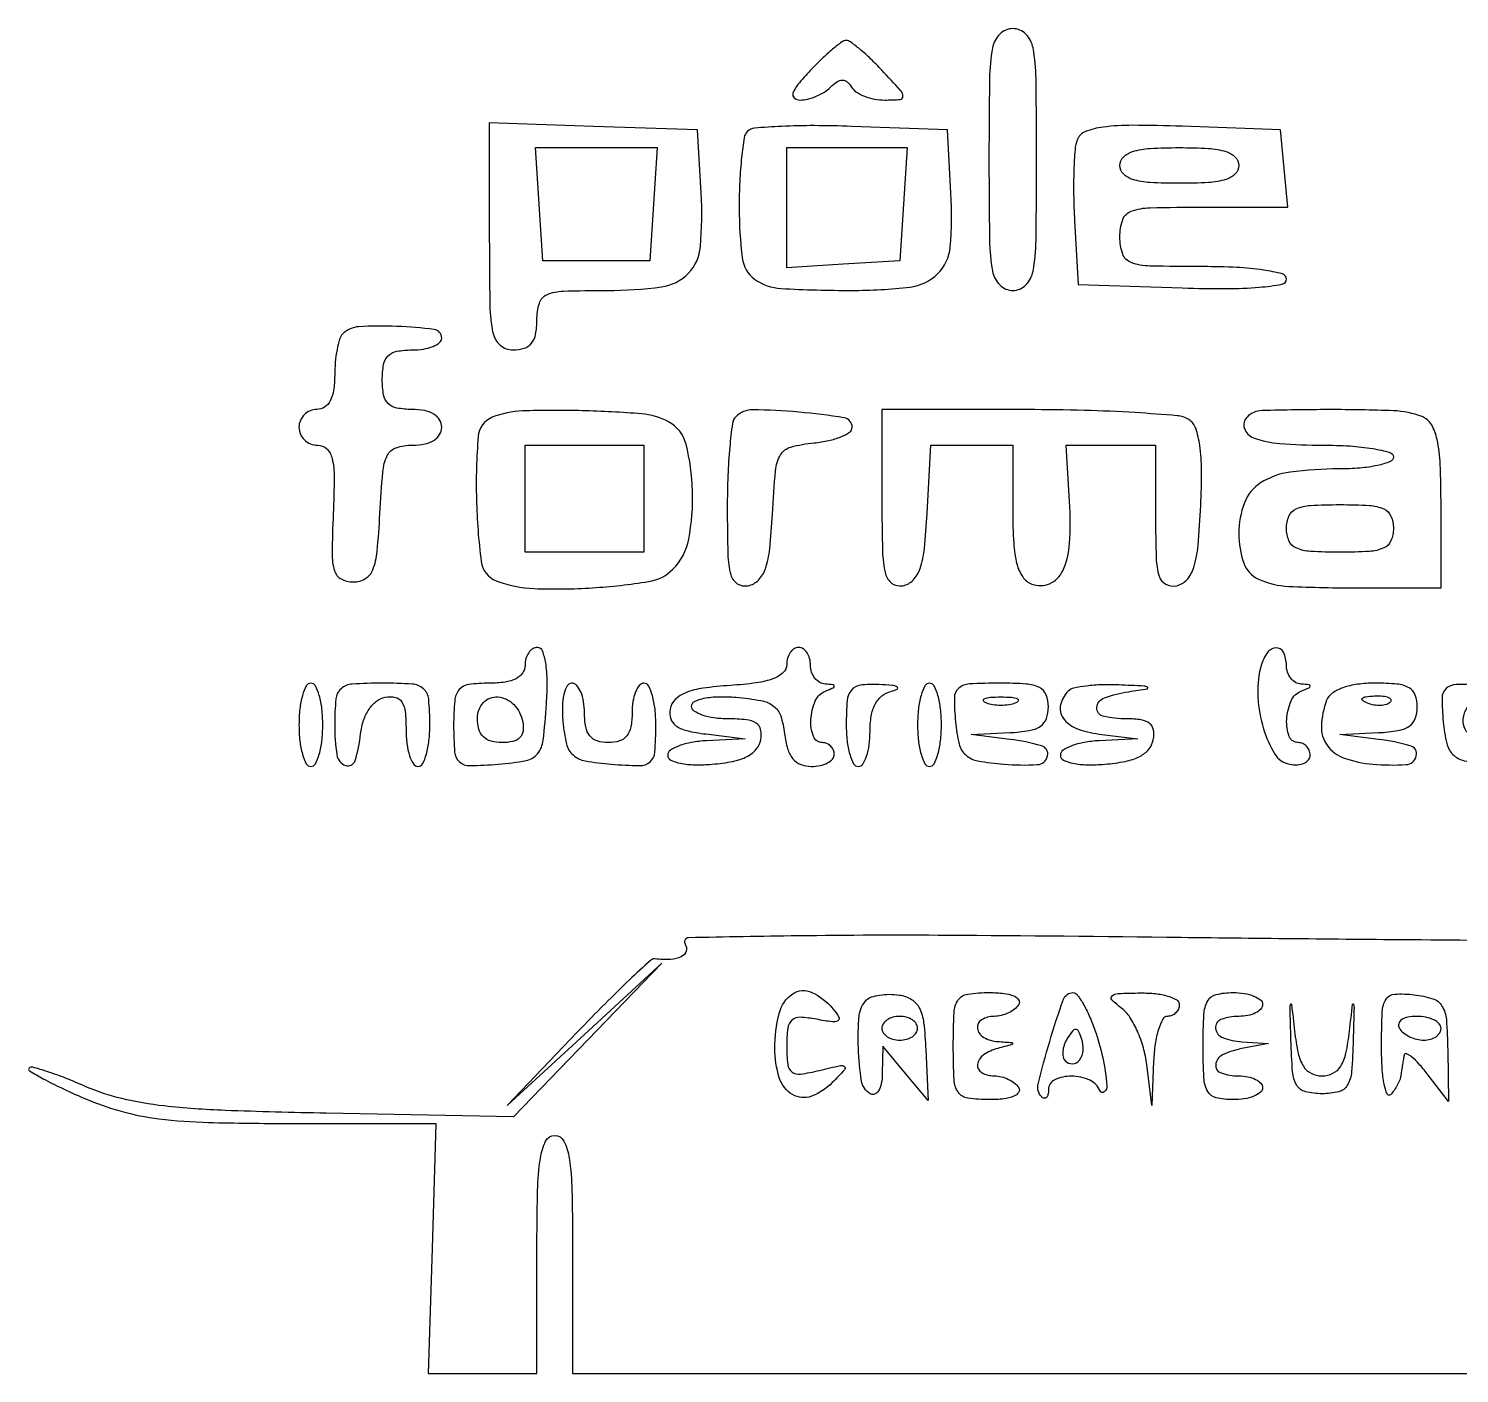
# Model space of a CAD drawing. Extents: x 11 to 262, y 0 to 113.
# Drawn here: x 11.3 to 131.5, y 0 to 113 of the extents above; entities that cross this region are included whole.
import ezdxf

# ---------------------------------------------------------------- set-up
doc = ezdxf.new("R2010")
doc.units = 0

msp = doc.modelspace()

# ---------------------------------------------------------------- linework, layer by layer
for points in [[(77, 109.5, 0.015075), (75.93749, 108.298395, 0.089604), (75.526342, 107.572184, 0.312967), (75.635745, 107.177175, 0.175259), (76.125686, 107, 0.061343), (76.769669, 107.079306, 0.039098), (77.486265, 107.319345, 0.038889), (78.162928, 107.670866, 0.057197), (78.687132, 108.087132, -0.047458), (79.231562, 108.536977, -0.150038), (79.678773, 108.674265, -0.181024), (80.072821, 108.526767, -0.075363), (80.446149, 108.087132, 0.111613), (80.855271, 107.670148, 0.05022), (81.542036, 107.319345, 0.046269), (82.374344, 107.08053, 0.046772), (83.233331, 107, 0.019874), (84.54402, 107.052119, 0.418196), (84.771811, 107.323043, 0.162004), (84.557213, 107.811067, 0.004673), (83, 109.5, 0.01285), (82.05292, 110.457575, 0.01762), (81.149941, 111.265625, 0.014444), (80.370617, 111.877805, 0.160602), (80, 112, 0.160602), (79.629383, 111.877805, 0.014444), (78.850059, 111.265625, 0.01762), (77.94708, 110.457575, 0.01285)], [(92, 102, 0.003368), (92.045807, 95.199618, 0.041619), (92.295455, 92.625, 0.151374), (92.904045, 91.456922, 0.200111), (94, 91, 0.200111), (95.095955, 91.456922, 0.151374), (95.704545, 92.625, 0.041619), (95.954193, 95.199618, 0.003368), (96, 102, 0.003368), (95.954193, 108.800382, 0.041619), (95.704545, 111.375, 0.151374), (95.095955, 112.543078, 0.200111), (94, 113, 0.200111), (92.904045, 112.543078, 0.151374), (92.295455, 111.375, 0.041619), (92.045807, 108.800382, 0.003368)], [(50, 95.538933, 0.004123), (50.048039, 89.712639, 0.047582), (50.302417, 87.442367, 0.163976), (50.912216, 86.405727, 0.180422), (52, 86, 0.07578), (52.935258, 86.142566, 0.149477), (53.55, 86.5625, 0.124434), (53.893532, 87.317234, 0.044917), (54, 88.5, -0.071623), (54.206547, 89.934518, -0.22431), (54.837756, 90.643663, -0.093186), (56.204318, 90.94399, -0.007624), (59.877555, 91, 0.032816), (64.473362, 91.301954, 0.168872), (66.719787, 92.431222, 0.173544), (67.747047, 94.690508, 0.035074), (67.805075, 99.168824), (67.5, 104.5), (58.75, 104.788933), (50, 105.077866)], [(71.703816, 104.370483, 0.158083), (71.426706, 103.827415, 0.01231), (71.206746, 102.191299, 0.01584), (71.051266, 100.185088, 0.011418), (71, 97.940322, 0.030982), (71.261257, 93.728146, 0.206335), (72.302024, 91.955296, 0.145853), (74.529156, 91.159141, 0.013415), (80.459343, 91, 0.029247), (85.359647, 91.286882, 0.165931), (87.684377, 92.397894, 0.179733), (88.742589, 94.6431, 0.035499), (88.805075, 99.168824), (88.5, 104.5), (80.453816, 104.787149, 0.008434), (77.319749, 104.846095, 0.012381), (74.564452, 104.783202, 0.007766), (72.286747, 104.639255, 0.17855)], [(99.427436, 103.671498, 0.071804), (99.233926, 102.818352, 0.011301), (99.135457, 101.095148, 0.012353), (99.11541, 99.044271, 0.010507), (99.193204, 96.880801), (99.5, 91.5), (108.25, 91.211067, 0.00848), (111.98604, 91.151104, 0.021152), (114.714001, 91.269049, 0.02115), (116.623525, 91.51442, 0.365228), (117, 91.961067, 0.343827), (116.661805, 92.394737, 0.024704), (115.065579, 92.712895, 0.024728), (112.843917, 92.931089, 0.012114), (110, 93, -0.005599), (105.514401, 93.050231, -0.080329), (103.95, 93.339286, -0.227859), (103.241714, 94.055682, -0.0831), (103, 95.5, -0.083762), (103.243729, 96.944683, -0.227915), (103.956336, 97.661515, -0.0797), (105.531864, 97.950031, -0.005513), (110.063358, 98), (117.126717, 98), (116.813358, 101.25), (116.5, 104.5), (108.234232, 104.790697, 0.007562), (104.060794, 104.874303, 0.03284), (101.591416, 104.724103, 0.060094), (100.106411, 104.35053, 0.212593)], [(113, 101.5, -0.200296), (112.704941, 100.79299, -0.122766), (111.916667, 100.325, -0.058865), (110.460489, 100.069243, -0.014068), (108, 100, -0.014068), (105.539511, 100.069243, -0.058865), (104.083333, 100.325, -0.122766), (103.295059, 100.79299, -0.200296), (103, 101.5, -0.200296), (103.295059, 102.20701, -0.122766), (104.083333, 102.675, -0.058865), (105.539511, 102.930757, -0.014068), (108, 103, -0.014068), (110.460489, 102.930757, -0.058865), (111.916667, 102.675, -0.122766), (112.704941, 102.20701, -0.200296)], [(37.666667, 87.333333, 0.12431), (37.408273, 86.900353, 0.025624), (37.195833, 86.030208, 0.025482), (37.048954, 84.96693, 0.021582), (37, 83.833333, -0.037322), (36.908154, 82.604587, -0.084621), (36.617647, 81.722222, -0.124534), (36.140475, 81.194028, -0.148148), (35.5, 81, 0.099038), (34.927543, 80.885486, 0.097945), (34.440625, 80.559375, 0.097945), (34.114514, 80.072457, 0.099038), (34, 79.5, 0.103967), (34.120312, 78.927645, 0.098974), (34.461922, 78.440625, 0.09671), (34.97226, 78.114245, 0.094319), (35.572501, 78, -0.196866), (36.335313, 77.687547, -0.143449), (36.786248, 76.878196, -0.05758), (36.959165, 75.288287, -0.009898), (36.87865, 72.25, 0.00843), (36.780436, 68.91364, 0.074243), (36.979482, 67.455256, 0.198899), (37.536816, 66.761142, 0.126059), (38.556149, 66.5, 0.135381), (39.573547, 66.780616, 0.166642), (40.206067, 67.528082, 0.069908), (40.568055, 69.057165, 0.010189), (40.799904, 72.25, -0.008804), (41.043611, 75.739968, -0.089936), (41.424136, 77.132687, -0.205726), (42.165509, 77.781479, -0.078437), (43.549904, 78, 0.048995), (44.565701, 78.099778, 0.088614), (45.341651, 78.403055, 0.117293), (45.824615, 78.883589, 0.139495), (46, 79.5, 0.140575), (45.822179, 80.11998, 0.118484), (45.333333, 80.6, 0.088208), (44.543379, 80.90137, 0.04716), (43.5, 81, -0.045527), (42.231486, 81.115743, -0.152009), (41.5, 81.5, -0.152009), (41.115743, 82.231486, -0.045527), (41, 83.5, -0.045527), (41.115743, 84.768514, -0.152009), (41.5, 85.5, -0.152009), (42.231486, 85.884257, -0.045527), (43.5, 86, 0.038131), (44.457356, 86.073116, 0.057076), (45.265625, 86.29375, 0.074992), (45.817169, 86.617064, 0.226478), (46, 87, 0.377276), (45.370796, 87.715187, 0.021944), (42.231565, 87.979059, 0.024868), (39.033881, 87.947891, 0.183501)], [(50.25, 80.337719, 0.284456), (49.059799, 78.715561, 0.025727), (48.916464, 73.463143, 0.025842), (49.314864, 68.219511, 0.27592), (50.581787, 66.606989, 0.081877), (53.780594, 65.948503, 0.02613), (58.655152, 66.010024, 0.022641), (63.386952, 66.533311, 0.158811), (65.428571, 67.571429, 0.15048), (66.759687, 70.087099, 0.05436), (67.083814, 74.163509, 0.054494), (66.539507, 78.078439, 0.211149), (65.065741, 79.964816, 0.103195), (62.801687, 80.629938, 0.013728), (57.796592, 80.893544, 0.014563), (52.785732, 80.873702, 0.087836)], [(70.712768, 80.379435, 0.164916), (70.430819, 79.808218, 0.009587), (70.209376, 77.847212, 0.013716), (70.051822, 75.457831, 0.009604), (70, 72.760009, 0.006662), (70.052457, 68.82293, 0.05845), (70.30129, 67.099778, 0.189095), (70.846823, 66.357752, 0.190019), (71.75, 66.186394, 0.155504), (72.620186, 66.657943, 0.109787), (73.202676, 67.614521, 0.056222), (73.570847, 69.292934, 0.012795), (73.79812, 72.199949, -0.008965), (74.055698, 75.854569, -0.110569), (74.476954, 77.1763, -0.19835), (75.349983, 77.84053, -0.040606), (77.29812, 78.19023, 0.029227), (78.524615, 78.381728, 0.043771), (79.559448, 78.702755, 0.052891), (80.285658, 79.093825, 0.247669), (80.5, 79.5, 0.368682), (79.818585, 80.298511, 0.017077), (76.005071, 80.772916, 0.019586), (72.154986, 80.967312, 0.201846)], [(83, 73.426676, 0.005848), (83.050953, 69.07044, 0.053492), (83.296775, 67.194157, 0.180226), (83.842536, 66.385672, 0.204912), (84.75, 66.186394, 0.156356), (85.621488, 66.660526, 0.10964), (86.203903, 67.623548, 0.055818), (86.571826, 69.316498, 0.012571), (86.799904, 72.259718), (87.099808, 78), (90.549904, 78), (94, 78), (94, 72.468615, 0.01423), (94.07745, 69.747728, 0.04952), (94.350122, 68.01259, 0.085243), (94.841975, 66.925552, 0.153541), (95.600925, 66.322898, 0.197335), (97.098379, 66.357729, 0.183923), (98.195521, 67.43595, 0.092255), (98.774971, 69.74054, 0.030352), (98.780772, 73.250622), (98.5, 78.001243), (102.25, 78.000622), (106, 78), (106, 71.926676, 0.008036), (106.054862, 68.513299, 0.066042), (106.308314, 66.982078, 0.199436), (106.852718, 66.32197, 0.170549), (107.75, 66.186719, 0.165401), (108.634394, 66.68849, 0.108183), (109.21343, 67.720369, 0.051784), (109.57376, 69.570432, 0.010437), (109.801843, 72.918985, 0.012529), (109.867246, 75.880729, 0.033654), (109.719352, 77.98224, 0.048248), (109.378404, 79.412831, 0.170412), (108.801843, 80.143629, 0.120888), (107.825236, 80.472307, 0.005513), (104.283979, 80.73131, 0.008928), (100.037804, 80.918801, 0.006255), (95.25, 80.984687), (83, 81)], [(113.693853, 80.36052, 0.286136), (113.470772, 79.399191, 0.225276), (114.232722, 78.61735, 0.070245), (116.443202, 78.134944, 0.018654), (120.059017, 78, -0.015621), (122.349343, 77.928428, -0.026076), (124.264754, 77.707919, -0.024323), (125.698135, 77.39431, -0.338832), (126, 77, -0.312228), (125.731064, 76.611312, -0.036174), (124.658813, 76.29375, -0.033279), (123.184234, 76.072271, -0.02064), (121.434259, 76, 0.032228), (117.321555, 75.73464, 0.111202), (114.828116, 74.823445, 0.160195), (113.474628, 73.153981, 0.091141), (113, 70.571805, 0.083695), (113.419042, 68.085957, 0.205589), (114.642472, 66.744814, 0.095506), (117.198525, 66.132014, 0.011218), (123.081787, 66), (130, 66), (130, 72.893011, 0.009982), (129.930114, 76.393239, 0.042008), (129.670616, 78.477051, 0.0788), (129.190672, 79.732547, 0.172167), (128.418213, 80.393011, 0.082342), (126.004016, 80.88766, 0.009997), (120.572559, 80.984283, 0.00621), (114.952857, 80.902077, 0.191892)], [(126, 71, -0.102588), (125.785276, 69.964475, -0.188085), (125.1875, 69.361111, -0.090841), (123.979415, 69.069261, -0.013964), (121.5, 69, -0.013964), (119.020585, 69.069261, -0.090841), (117.8125, 69.361111, -0.188085), (117.214724, 69.964475, -0.102588), (117, 71, -0.102588), (117.214724, 72.035525, -0.188085), (117.8125, 72.638889, -0.090841), (119.020585, 72.930739, -0.013964), (121.5, 73, -0.013964), (123.979415, 72.930739, -0.090841), (125.1875, 72.638889, -0.188085), (125.785276, 72.035525, -0.102588)], [(53, 59.5, -0.152103), (52.797909, 58.851045, -0.12651), (52.25, 58.375, -0.082504), (51.322075, 58.088963, -0.033607), (50, 58, 0.03229), (48.255156, 57.8872, 0.187526), (47.460653, 57.453303, 0.155767), (47.086501, 56.546017, 0.020525), (47, 54.439635, 0.018958), (47.085176, 52.194021, 0.197739), (47.491523, 51.386617, 0.18497), (48.363296, 51.070087, 0.016266), (50.75, 51.189635, 0.024505), (53.101137, 51.500787, 0.1806), (54.056894, 52.071004, 0.14075), (54.529234, 53.201214, 0.01303), (54.804791, 56.25, 0.017828), (54.859999, 58.191686, 0.037361), (54.736463, 59.696424, 0.049838), (54.470738, 60.71083, 0.313452), (54.054791, 61, 0.140876), (53.652559, 60.884375, 0.099857), (53.309845, 60.559375, 0.084945), (53.079011, 60.073328, 0.068582)], [(75, 59.554791, -0.210211), (74.705377, 58.884977, -0.09741), (73.877151, 58.379676, -0.054807), (72.443828, 58.02268, -0.017601), (70.258994, 57.804791, 0.018087), (67.972226, 57.574493, 0.059474), (66.506879, 57.191965, 0.101395), (65.626532, 56.619888, 0.152384), (65.198738, 55.817853, 0.126153), (65.249933, 55.011732, 0.163049), (65.688528, 54.419762, 0.095667), (66.614601, 54.007167, 0.026456), (68.189743, 53.72789), (71.5, 53.320074), (68.25, 53.160037, 0.030817), (67.005058, 53.02151, 0.04673), (65.954688, 52.735529, 0.058327), (65.223076, 52.358598, 0.249634), (65, 51.939635, 0.287686), (65.251688, 51.538403, 0.063206), (66.058994, 51.267222, 0.045706), (67.255362, 51.139355, 0.024476), (68.741683, 51.189635, 0.027614), (70.469112, 51.429497, 0.068885), (71.672037, 51.842523, 0.101082), (72.432549, 52.44476, 0.128769), (72.815008, 53.25, 0.098744), (72.806905, 54.097355, 0.201743), (72.435737, 54.634623, 0.117408), (71.606139, 54.922826, 0.025158), (70.073324, 55, -0.032762), (68.896056, 55.077221, -0.050351), (67.902789, 55.311482, -0.065065), (67.216826, 55.653207, -0.249669), (67, 56.060365, -0.287917), (67.252038, 56.461775, -0.063099), (68.060955, 56.732922, -0.045629), (69.259853, 56.860727, -0.024401), (70.75, 56.810365, -0.023371), (72.832767, 56.539534, -0.11782), (73.901075, 56.07445, -0.154447), (74.49207, 55.245157, -0.049574), (74.816422, 53.75, 0.042097), (75.070686, 52.487266, 0.101063), (75.513006, 51.64647, 0.129053), (76.17099, 51.168355, 0.093191), (77.066422, 51, 0.049744), (77.80634, 51.073796, 0.069733), (78.432012, 51.29375, 0.089892), (78.853043, 51.618224, 0.18582), (79, 52, 0.099038), (78.923658, 52.381638, 0.097945), (78.70625, 52.70625, 0.097945), (78.381638, 52.923658, 0.099038), (78, 53, -0.313354), (77.240009, 53.528152, -0.1038), (77.026947, 54.944716, -0.087698), (77.39622, 56.504137, -0.197458), (78.25, 57.337719, 0.009076), (78.909806, 57.617987, 0.295955), (79, 57.757018, 0.382689), (78.903389, 57.864758, 0.011437), (78.25, 57.921053, -0.116386), (77.773019, 58.065889, -0.093931), (77.367188, 58.417434, -0.086824), (77.094381, 58.921074, -0.080979), (77, 59.5, 0.064853), (76.925306, 60.073457, 0.082425), (76.70625, 60.559375, 0.098894), (76.381354, 60.884432, 0.148195), (76, 61, 0.143065), (75.618659, 60.888607, 0.099602), (75.29375, 60.57547, 0.084192), (75.074842, 60.107215, 0.067432)], [(114.816962, 59.25, 0.073847), (114.605058, 56.795503, 0.05824), (115.076916, 54.167484, 0.063542), (116.028535, 52.041788, 0.211238), (117.257705, 51.188887, 0.058512), (117.924309, 51.139895, 0.089497), (118.488201, 51.267204, 0.119723), (118.86201, 51.544869, 0.175162), (119, 51.926676, 0.092041), (118.92393, 52.336415, 0.096023), (118.70625, 52.684711, 0.099407), (118.381539, 52.917795, 0.106506), (118, 53, -0.313354), (117.240009, 53.528152, -0.1038), (117.026947, 54.944716, -0.087698), (117.39622, 56.504137, -0.197458), (118.25, 57.337719, 0.009076), (118.909806, 57.617987, 0.295955), (119, 57.757018, 0.382689), (118.903389, 57.864758, 0.011437), (118.25, 57.921053, -0.116386), (117.773019, 58.065889, -0.093931), (117.367188, 58.417434, -0.086824), (117.094381, 58.921074, -0.080979), (117, 59.5, 0.112611), (116.749665, 60.597409, 0.319298), (116.099158, 60.956262, 0.227639), (115.330182, 60.472359, 0.082166)], [(34, 54.5, 0.027026), (34.072542, 53.158889, 0.042582), (34.29375, 52.028125, 0.052312), (34.614308, 51.232098, 0.277684), (35, 51, 0.277684), (35.385692, 51.232098, 0.052312), (35.70625, 52.028125, 0.042582), (35.927458, 53.158889, 0.027026), (36, 54.5, 0.027026), (35.927458, 55.841111, 0.042582), (35.70625, 56.971875, 0.052312), (35.385692, 57.767902, 0.277684), (35, 58, 0.277684), (34.614308, 57.767902, 0.052312), (34.29375, 56.971875, 0.042582), (34.072542, 55.841111, 0.027026)], [(37, 54.5, 0.036899), (37.1871, 51.968137, 0.279161), (37.919968, 51.083762, 0.425443), (38.713573, 51.48703, 0.045343), (39.183578, 53.741449, -0.050305), (39.433018, 54.88131, -0.069105), (39.892551, 55.823094, -0.081487), (40.516482, 56.486746, -0.117082), (41.25, 56.814774, -0.098731), (42.097382, 56.806801, -0.201779), (42.634642, 56.435725, -0.117421), (42.922834, 55.60619, -0.025155), (43, 54.073324, 0.030856), (43.072727, 52.895935, 0.047835), (43.29375, 51.902789, 0.061061), (43.615532, 51.213111, 0.258614), (44, 51, 0.277684), (44.385692, 51.232098, 0.052312), (44.70625, 52.028125, 0.042582), (44.927458, 53.158889, 0.027026), (45, 54.5, 0.022778), (44.900863, 56.675038, 0.192545), (44.464286, 57.53125, 0.165362), (43.521028, 57.920164, 0.01583), (41, 58, 0.01583), (38.478972, 57.920164, 0.165362), (37.535714, 57.53125, 0.192545), (37.099137, 56.675038, 0.022778)], [(56.186642, 54.75, 0.032999), (56.492335, 52.880663, 0.157075), (57.041759, 51.96341, 0.137093), (58.067229, 51.471804, 0.022995), (60.25, 51.189635, 0.016266), (62.636704, 51.070087, 0.18497), (63.508477, 51.386617, 0.197739), (63.914824, 52.194021, 0.018958), (64, 54.439635, 0.02656), (63.92748, 55.803908, 0.041925), (63.70625, 56.954143, 0.05119), (63.385867, 57.765436, 0.280098), (63, 58, 0.226478), (62.617064, 57.817169, 0.074992), (62.29375, 57.265625, 0.057076), (62.073116, 56.457356, 0.038131), (62, 55.5, -0.044917), (61.893532, 54.317234, -0.124434), (61.55, 53.5625, -0.149477), (60.935258, 53.142566, -0.07578), (60, 53, -0.07578), (59.064742, 53.142566, -0.149477), (58.45, 53.5625, -0.124434), (58.106468, 54.317234, -0.044917), (58, 55.5, 0.040624), (57.922101, 56.457213, 0.060011), (57.687638, 57.265625, 0.078918), (57.343465, 57.814992, 0.216704), (56.936642, 58, 0.272062), (56.545163, 57.76996, 0.070483), (56.271648, 57.059583, 0.051008), (56.14038, 56.01383, 0.029775)], [(80, 54.5, 0.027026), (80.072542, 53.158889, 0.042582), (80.29375, 52.028125, 0.052312), (80.614308, 51.232098, 0.277684), (81, 51, 0.251165), (81.384058, 51.205914, 0.064401), (81.70625, 51.859711, 0.049928), (81.927192, 52.805563, 0.032437), (82, 53.926676, -0.040922), (82.107396, 55.236676, -0.078578), (82.438552, 56.234529, -0.100426), (82.990525, 56.920682, -0.109828), (83.75, 57.310674, 0.049066), (84.282394, 57.507227, 0.602595), (84.28821, 57.676084, 0.109045), (83.849555, 57.813383, 0.010989), (82.75, 57.883999, 0.038135), (81.183807, 57.83061, 0.197012), (80.438143, 57.423882, 0.151528), (80.08243, 56.537509, 0.02022)], [(86, 54.5, 0.027026), (86.072542, 53.158889, 0.042582), (86.29375, 52.028125, 0.052312), (86.614308, 51.232098, 0.277684), (87, 51, 0.277684), (87.385692, 51.232098, 0.052312), (87.70625, 52.028125, 0.042582), (87.927458, 53.158889, 0.027026), (88, 54.5, 0.027026), (87.927458, 55.841111, 0.042582), (87.70625, 56.971875, 0.052312), (87.385692, 57.767902, 0.277684), (87, 58, 0.277684), (86.614308, 57.767902, 0.052312), (86.29375, 56.971875, 0.042582), (86.072542, 55.841111, 0.027026)], [(89.186642, 54.75, 0.032999), (89.492335, 52.880663, 0.157075), (90.041759, 51.96341, 0.137093), (91.067229, 51.471804, 0.022995), (93.25, 51.189635, 0.034944), (96.055739, 51.153956, 0.330974), (96.923323, 51.879382, 0.403297), (96.41634, 52.741615, 0.037292), (93.75, 53.276604), (90.5, 53.679926), (93.75, 53.839963, 0.028006), (95.378248, 54.011891, 0.10675), (96.323745, 54.382856, 0.159285), (96.825171, 55.017994, 0.088322), (97, 56, 0.095907), (96.801837, 57.023595, 0.184798), (96.24208, 57.626949, 0.09778), (95.12902, 57.925969, 0.016879), (92.936642, 58, 0.013333), (90.34911, 57.93099, 0.16671), (89.45327, 57.569322, 0.217115), (89.090697, 56.776896, 0.024415)], [(98.666667, 57.333333, 0.138585), (98.017637, 56.172976, 0.217249), (98.233544, 55.069862, 0.146591), (99.362588, 54.196211, 0.061071), (101.25, 53.723396), (104.5, 53.320074), (101.25, 53.160037, 0.030817), (100.005058, 53.02151, 0.04673), (98.954688, 52.735529, 0.058327), (98.223076, 52.358598, 0.249634), (98, 51.939635, 0.287686), (98.251688, 51.538403, 0.063206), (99.058994, 51.267222, 0.045706), (100.255362, 51.139355, 0.024476), (101.741683, 51.189635, 0.027614), (103.469112, 51.429497, 0.068885), (104.672037, 51.842523, 0.101082), (105.432549, 52.44476, 0.128769), (105.815008, 53.25, 0.08851), (105.823837, 54.073041, 0.18769), (105.502917, 54.612206, 0.130947), (104.796208, 54.91302, 0.035518), (103.573324, 55, -0.055173), (101.607498, 55.217585, -0.372849), (101.070208, 55.94443, -0.295993), (101.699972, 56.768113, -0.048071), (103.75, 57.283746, 0.00377), (105.31037, 57.532171, 0.676527), (105.336489, 57.651329, 0.137958), (105.027437, 57.754703, 0.001704), (102.916667, 57.850168, 0.017879), (101.495774, 57.858744, 0.022828), (100.190104, 57.760153, 0.021632), (99.130257, 57.584469, 0.145481)], [(120.384042, 56.558413, 0.081373), (119.938275, 54.403891, 0.168243), (120.426636, 52.777648, 0.152941), (121.865682, 51.701355, 0.064057), (124.258317, 51.189635, 0.035033), (127.05932, 51.154002, 0.331973), (127.923487, 51.879472, 0.402174), (127.414248, 52.741905, 0.037315), (124.75, 53.276604), (121.5, 53.679926), (124.75, 53.839963, 0.028006), (126.378248, 54.011891, 0.10675), (127.323745, 54.382856, 0.159285), (127.825171, 55.017994, 0.088322), (128, 56, 0.088181), (127.821569, 57.003861, 0.177755), (127.308577, 57.608412, 0.107116), (126.313314, 57.918346, 0.022121), (124.468615, 58, 0.032402), (122.978967, 57.903364, 0.052479), (121.745453, 57.608782, 0.066648), (120.849538, 57.150997, 0.150855)], [(130.186642, 54.75, 0.032293), (130.480033, 52.939866, 0.14096), (131, 52, 0.14096), (131.939866, 51.480033, 0.032293), (133.75, 51.186642, 0.029775), (135.01383, 51.14038, 0.051008), (136.059583, 51.271648, 0.070483), (136.76996, 51.545163, 0.272062), (137, 51.936642, 0.216704), (136.814992, 52.343465, 0.078918), (136.265625, 52.687638, 0.060011), (135.457213, 52.922101, 0.040624), (134.5, 53, -0.140518), (132.566121, 53.554437, -0.27425), (131.854581, 54.931099, -0.22705), (132.694483, 56.451059, -0.117815), (134.75, 57.283746, 0.006672), (136.142497, 57.51374, 0.712067), (136.163327, 57.646009, 0.110561), (135.754304, 57.758864, 0.002429), (133.686642, 57.850168, 0.014496), (131.269531, 57.875021, 0.178404), (130.424798, 57.54563, 0.216431), (130.082321, 56.777938, 0.022366)], [(52.811841, 54.738516, -0.081073), (52.83397, 53.961175, -0.164476), (52.565907, 53.419258, -0.142094), (51.988401, 53.101437, -0.055256), (51.073324, 53, -0.067185), (50.143857, 53.125458, -0.12999), (49.5, 53.5, -0.12999), (49.125458, 54.143857, -0.067185), (49, 55.073324, -0.188778), (49.511028, 56.378606, -0.232055), (50.717666, 56.844438, -0.183129), (52.06416, 56.194252, -0.143076)], [(94.25, 56.337719, -0.057986), (93.679992, 56.181385, -0.037979), (93, 56.12966, -0.037979), (92.320008, 56.181385, -0.057986), (91.75, 56.337719, -0.174857), (91.540618, 56.525001, -0.447206), (91.601562, 56.693942, -0.078554), (92.10856, 56.810911, -0.017491), (93, 56.842105, -0.017491), (93.89144, 56.810911, -0.078554), (94.398438, 56.693942, -0.447206), (94.459382, 56.525001, -0.174857)], [(125.729167, 56.395833, -0.126455), (125.402231, 56.202593, -0.060344), (124.916927, 56.123424, -0.05415), (124.359369, 56.160852, -0.051402), (123.8125, 56.316886, -0.054073), (123.395823, 56.538436, -0.470617), (123.37858, 56.720685, -0.168741), (123.670344, 56.862007, -0.018894), (124.416667, 56.921053, -0.028489), (125.112848, 56.910055, -0.077125), (125.592839, 56.799335, -0.208169), (125.77538, 56.614691, -0.296942)], [(78.8863, 30.637, -0.038957), (79.375188, 29.944683, -0.404506), (79.302333, 29.636021, -0.178976), (78.838339, 29.534195, -0.012679), (77.508745, 29.753577, 0.034907), (76.123284, 29.919368, 0.197348), (75.436163, 29.676018, 0.18283), (75.088009, 29.00575, 0.029359), (75, 27.508169, 0.027196), (75.084839, 25.949545, 0.208253), (75.44044, 25.3276, 0.198368), (76.149689, 25.147167, 0.024477), (77.75, 25.457397, -0.00495), (79.514029, 25.87141, -0.25073), (79.844959, 25.779571, -0.408676), (79.853836, 25.509317, -0.008348), (78.827541, 24.429061, -0.108927), (77.071794, 23.285477, -0.22812), (75.486488, 23.425742, -0.185427), (74.372996, 24.839049, -0.075294), (74, 27.301949, -0.060999), (74.361381, 30.253107, -0.184087), (75.499151, 31.888682, -0.265586), (77.103825, 32.016877, -0.110093)], [(86.690692, 27.212458), (86.881385, 22.924916), (84.973962, 25.212458), (83.066539, 27.5), (83.033269, 25.190983, -0.042063), (82.949641, 24.344574, -0.091741), (82.717372, 23.737703, -0.168368), (82.38234, 23.461928, -0.231153), (82, 23.5, -0.218525), (81.289831, 24.567721, -0.029933), (81.024593, 27.299212, -0.03125), (81.0951, 30.060598, -0.176136), (81.708849, 31.375516, -0.118669), (82.121725, 31.628178, -0.040663), (82.809062, 31.790312, -0.037695), (83.625458, 31.85167, -0.035475), (84.458849, 31.792183, -0.100135), (85.489276, 31.425612, -0.14499), (86.137626, 30.717592, -0.083947), (86.507156, 29.460765, -0.018505)], [(94.5, 31, -0.08825), (94.157656, 30.617164, -0.053305), (93.640225, 30.29375, -0.051278), (93.038022, 30.074167, -0.061875), (92.440983, 30, 0.133805), (91.377182, 29.710127, 0.304891), (91.034023, 28.994003, 0.234999), (91.563662, 28.230748, 0.109522), (92.75, 27.883999, -0.002113), (93.923939, 27.801199, -0.392517), (94, 27.719237, -0.339035), (93.926177, 27.622879, -0.001923), (92.75, 27.310674, 0.086336), (91.543296, 26.760384, 0.212555), (91.043784, 25.94898, 0.309865), (91.386907, 25.270168, 0.126116), (92.440983, 25, -0.061875), (93.038022, 24.925833, -0.051278), (93.640225, 24.70625, -0.053305), (94.157656, 24.382836, -0.08825), (94.5, 24, -0.297719), (94.490145, 23.608231, -0.145541), (94.083987, 23.281216, -0.069343), (93.243706, 23.066344, -0.027979), (92.059017, 23, -0.034351), (90.210243, 23.127164, -0.212207), (89.419945, 23.617765, -0.138005), (89.068645, 24.668167, -0.012119), (89, 27.5, -0.012119), (89.068645, 30.331833, -0.138005), (89.419945, 31.382235, -0.212207), (90.210243, 31.872836, -0.034351), (92.059017, 32, -0.027979), (93.243706, 31.933656, -0.069343), (94.083987, 31.718784, -0.145541), (94.490145, 31.391769, -0.297719)], [(100.902175, 28.850777, -0.030298), (101.55911, 26.521117, -0.032284), (101.912588, 24.177978, -0.246232), (101.694755, 23.659402, -0.507189), (101.337719, 23.75, 0.196537), (100.478516, 24.633152, 0.098266), (98.929894, 24.971515, 0.115212), (97.533341, 24.673553, 0.290583), (97, 23.833333, -0.048042), (96.960592, 23.424138, -0.143305), (96.832765, 23.17661, -0.260519), (96.646122, 23.118931, -0.144854), (96.43069, 23.235977, -0.261485), (96.130254, 24.305363, -0.013471), (97.103377, 27.897198, -0.012744), (98.265467, 31.439434, -0.317107), (99.060462, 32, -0.236593), (99.411903, 31.823842, -0.028091), (99.908319, 31.074916, -0.028733), (100.427491, 30.057217, -0.019715)], [(108, 31, -0.099038), (107.923658, 30.618362, -0.097945), (107.70625, 30.29375, -0.097945), (107.381638, 30.076342, -0.099038), (107, 30, 0.278546), (106.603111, 29.760298, 0.04607), (106.246739, 28.898438, 0.039239), (105.973823, 27.686911, 0.025125), (105.839963, 26.25), (105.679926, 22.5), (105.261925, 25.94682, 0.038641), (104.978584, 27.359629, 0.035468), (104.475573, 28.754604, 0.037374), (103.843544, 29.934715, 0.088797), (103.171962, 30.665017, -0.029372), (102.333992, 31.383613, -0.447688), (102.347117, 31.723051, -0.163846), (102.863308, 31.920584, -0.007723), (104.75, 31.968197, -0.02915), (105.995212, 31.90776, -0.045721), (107.045312, 31.696908, -0.057782), (107.778208, 31.382742, -0.268805)], [(115, 31, -0.191087), (114.848523, 30.618118, -0.088204), (114.4125, 30.29375, -0.068025), (113.765418, 30.073693, -0.048028), (113, 30, 0.08744), (111.502957, 29.736181, 0.34768), (111.045799, 28.995055, 0.278766), (111.655576, 28.209738, 0.076747), (113.25, 27.863818), (115.5, 27.727636), (113.25, 27.294267, 0.064168), (111.634855, 26.761821, 0.259516), (111.056783, 25.945843, 0.352691), (111.506674, 25.243334, 0.08094), (113, 25, -0.048028), (113.765418, 24.926307, -0.068025), (114.4125, 24.70625, -0.088204), (114.848523, 24.381882, -0.191087), (115, 24, -0.226478), (114.817169, 23.617064, -0.074992), (114.265625, 23.29375, -0.057076), (113.457356, 23.073116, -0.038131), (112.5, 23, -0.058662), (111.093239, 23.165617, -0.210352), (110.388889, 23.7, -0.114574), (110.068074, 24.820113, -0.012699), (110, 27.5, -0.012699), (110.068074, 30.179887, -0.114574), (110.388889, 31.3, -0.210352), (111.093239, 31.834383, -0.058662), (112.5, 32, -0.038131), (113.457356, 31.926884, -0.057076), (114.265625, 31.70625, -0.074992), (114.817169, 31.382936, -0.226478)], [(130.563029, 27.172144), (130.626057, 22.844287), (128.835264, 25.172144, 0.018443), (128.137069, 26.013608, 0.039518), (127.527267, 26.59588, 0.073136), (127.092532, 26.85488, 0.473298), (126.897236, 26.75, 0.00531), (126.831876, 26.39729, 0.002675), (126.756532, 25.951042, 0.002656), (126.683573, 25.488966, 0.00394), (126.625, 25.083333, -0.055489), (126.523023, 24.67786, -0.031558), (126.316406, 24.215625, -0.031142), (126.04635, 23.770882, -0.044385), (125.75, 23.416667, -0.532472), (125.462634, 23.472879, -0.053284), (125.220313, 24.277324, -0.031622), (125.052685, 25.634449, -0.014919), (125, 27.399756, -0.009736), (125.05833, 30.394952, -0.130218), (125.378541, 31.437774, -0.244668), (126.103174, 31.866238, -0.042184), (127.75, 31.816422, -0.048882), (129.30418, 31.481512, -0.181006), (130.078393, 30.870574, -0.117424), (130.445959, 29.726338, -0.015621)], [(120, 25, 0.115163), (120.918425, 25.21438, 0.141125), (121.567247, 25.80566, 0.085915), (122.006908, 26.906564, 0.023801), (122.306208, 28.75, -0.000867), (122.568284, 31.016954, -0.773064), (122.636062, 31.026351, -0.104439), (122.685336, 30.76194, -0.000504), (122.616573, 28, -0.013267), (122.477257, 25.345314, -0.112398), (122.12307, 24.211657, -0.203355), (121.399877, 23.669963, -0.060484), (120, 23.5, -0.060484), (118.600123, 23.669963, -0.203355), (117.87693, 24.211657, -0.112398), (117.522743, 25.345314, -0.013267), (117.383427, 28, -0.000504), (117.314664, 30.76194, -0.104439), (117.363938, 31.026351, -0.773064), (117.431716, 31.016954, -0.000867), (117.693792, 28.75, 0.023801), (117.993092, 26.906564, 0.085915), (118.432753, 25.80566, 0.141125), (119.081575, 25.21438, 0.115163)], [(83, 29, 0.148195), (83.115568, 28.618646, 0.098894), (83.440625, 28.29375, 0.082425), (83.926543, 28.074694, 0.064853), (84.5, 28, 0.064853), (85.073457, 28.074694, 0.082425), (85.559375, 28.29375, 0.098894), (85.884432, 28.618646, 0.148195), (86, 29, 0.148195), (85.884432, 29.381354, 0.098894), (85.559375, 29.70625, 0.082425), (85.073457, 29.925306, 0.064853), (84.5, 30, 0.064853), (83.926543, 29.925306, 0.082425), (83.440625, 29.70625, 0.098894), (83.115568, 29.381354, 0.148195)], [(98.582949, 28.134215, 0.052326), (98.327923, 27.604943, 0.061761), (98.20609, 27.06291, 0.07231), (98.228156, 26.59012, 0.149701), (98.399864, 26.266802, 0.208213), (99.031223, 26.018401, 0.228122), (99.610436, 26.323111, 0.143258), (99.913564, 27.144952, 0.097944), (99.787251, 28.138246, 0.033951), (99.536207, 28.749629, 0.286646), (99.294341, 28.899578, 0.233206), (99.012891, 28.759582, 0.024362)], [(126.5, 29, 0.08825), (126.842344, 28.617164, 0.053305), (127.359775, 28.29375, 0.051278), (127.961978, 28.074167, 0.061875), (128.559017, 28, 0.067639), (129.109818, 28.074854, 0.08433), (129.576711, 28.29375, 0.09965), (129.888931, 28.61866, 0.142666), (130, 29, 0.195654), (129.844577, 29.381985, 0.086673), (129.395164, 29.70625, 0.066561), (128.729059, 29.926392, 0.0466), (127.940983, 30, 0.047867), (127.195401, 29.928459, 0.104212), (126.66835, 29.70625, 0.181468), (126.441401, 29.378123, 0.202618)]]:
    msp.add_lwpolyline(points, format="xyb", close=True)
for points in [[(63.804791, 98.25), (63.5, 93.5), (59, 93.5), (54.5, 93.5), (54.195209, 98.25), (53.890418, 103), (59, 103), (64.109582, 103)], [(84.804791, 98.25), (84.5, 93.5), (79.75, 93.195209), (75, 92.890418), (75, 97.945209), (75, 103), (80.054791, 103), (85.109582, 103)], [(63, 73.5), (63, 69), (58, 69), (53, 69), (53, 73.5), (53, 78), (58, 78), (63, 78)]]:
    msp.add_lwpolyline(points, close=True)
msp.add_lwpolyline([(154.436235, 36.241511, -0.000506), (128.324509, 36.418693, -0.00108), (108.149949, 36.619586, 0.001392), (88.512666, 36.802874, 0.004954), (75.933419, 36.760615, 0.001948), (66.75077, 36.602984, 0.580326), (66.458966, 36.066395, -0.213124), (66.538246, 35.476563, -0.210819), (66.152347, 35.020176, -0.101931), (65.237057, 34.786291, -0.038824), (63.914451, 34.826762, 0.216234), (63.535111, 34.702015, 0.003154), (61.763538, 33.051847, 0.007982), (59.723744, 31.065185, 0.005102), (57.414451, 28.695183), (51.5, 22.5), (58, 28.489234), (64.5, 34.478467), (58.272571, 28.021805), (52.045142, 21.565142), (36.272571, 21.860131, -0.004447), (27.792829, 22.094192, -0.018393), (22.679787, 22.469505, -0.03028), (19.096879, 23.08673, -0.045711), (16.095462, 24.089689, 0.009635), (14.380125, 24.803997, 0.015034), (12.874339, 25.34556, 0.009167), (11.62335, 25.728222, 0.272433), (11.315031, 25.648364, 0.488382), (11.343024, 25.422335, 0.009544), (12.508264, 24.75537, 0.01505), (14.027154, 23.982523, 0.008582), (15.90495, 23.136235, 0.033818), (19.052367, 22.027666, 0.037057), (22.226081, 21.394369, 0.024524), (26.398926, 21.085688, 0.006243), (33.185381, 21.00211), (45.5, 21.00422), (45.185662, 10.50211), (44.871323, 0), (49.435662, 0), (54, 0), (54, 10, -0.005163), (54.055242, 15.350044, -0.032071), (54.2875, 18.083333, -0.076301), (54.73421, 19.52133, -0.286822), (55.5, 20, -0.286822), (56.26579, 19.52133, -0.076301), (56.7125, 18.083333, -0.032071), (56.944758, 15.350044, -0.005163), (57, 10), (57, 0), (159.5, 0)], format="xyb")

doc.saveas('drawing.dxf')
